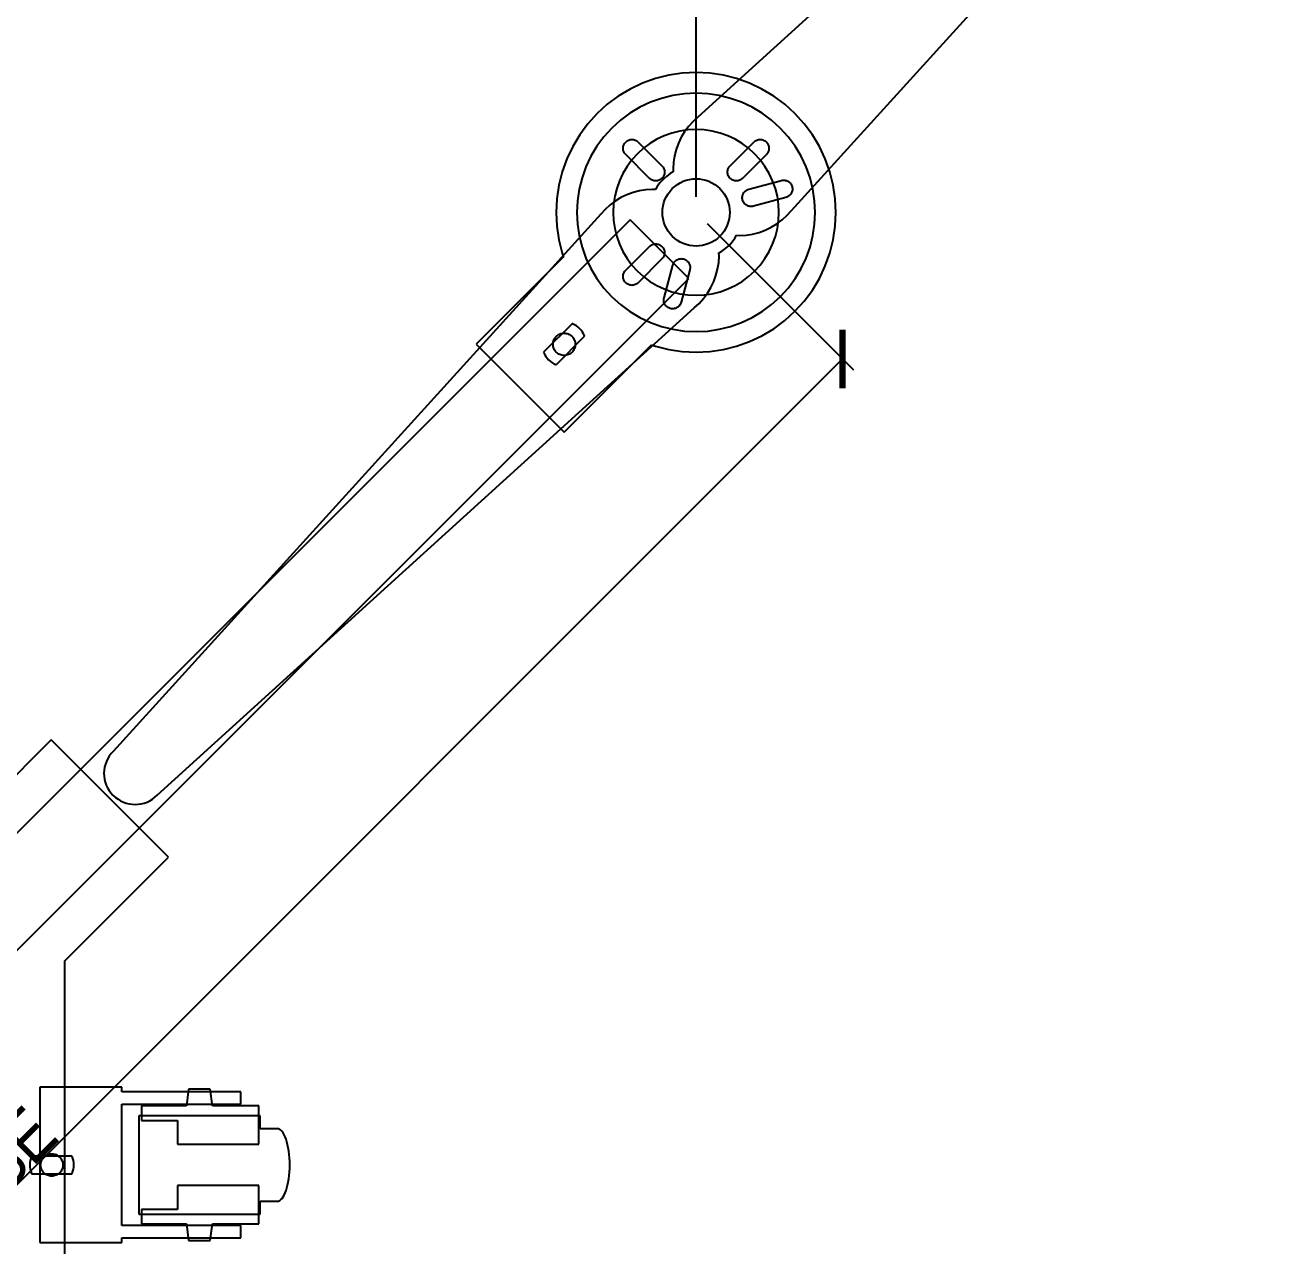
# Model space of a CAD drawing. Header units: millimetres. Extents: x -401 to 2363, y -354 to 1142.
# Drawn here: x 54.4 to 296.3, y 584.4 to 820 of the extents above; entities that cross this region are included whole.
import ezdxf

# ---------------------------------------------------------------- set-up
doc = ezdxf.new("R2010")
doc.units = ezdxf.units.MM
for name, color, linetype in [('CAMERA', 7, 'Continuous'), ('CAMERA_CRADLE', 8, 'Continuous'), ('CAMERA_MOUNT', 8, 'Continuous'), ('DIMS', 2, 'Continuous'), ('HUB', 8, 'Continuous'), ('LEGS', 8, 'Continuous'), ('MOTOR_MOUNTS', 8, 'Continuous'), ('MOTORS', 9, 'Continuous'), ('PINS', 30, 'Continuous'), ('PROPS', 4, 'Continuous'), ('TUBES', 7, 'Continuous')]:
    doc.layers.add(name, color=color, linetype=linetype)
doc.styles.add('OpenSansCondensed-Light', font='OpenSansCondensed-Light.ttf')
doc.dimstyles.new('EZDXF', dxfattribs={"dimtxt": 0.25, "dimasz": 0.175, "dimexe": 0.375, "dimexo": 0.125, "dimgap": 0.1, "dimtad": 1, "dimlfac": 100, "dimzin": 12, "dimdsep": 46, "dimtxsty": 'OpenSansCondensed-Light', "dimblk": 'ARCHTICK', "dimcen": 2.5, "dimazin": 3, "dimtfac": 0.5, "dimtmove": 2, "dimatfit": 3})

# ---------------------------------------------------------------- blocks, each defined once
blk = doc.blocks.new('_ARCHTICK')
at = {"color": 0, "linetype": 'BYBLOCK', "const_width": 0.15}
blk.add_lwpolyline([(-0.5, -0.5), (0.5, 0.5)], dxfattribs=at)

msp = doc.modelspace()

# ---------------------------------------------------------------- linework, layer by layer
at = {"layer": 'CAMERA'}
for p, q in [((99.7064, 609.5), (76.2936, 609.5)), ((76.2936, 609.5), (76.2936, 590.5)), ((99.7064, 607), (99.7064, 609.5)), ((103.035, 607), (99.7064, 607)), ((103.27, 606.96628), (103.035, 607)), ((103.502, 606.86549), (103.27, 606.96628)), ((103.73, 606.69858), (103.502, 606.86549)), ((103.951, 606.46715), (103.73, 606.69858)), ((104.164, 606.17345), (103.951, 606.46715)), ((104.365, 605.82028), (104.164, 606.17345)), ((104.554, 605.41107), (104.365, 605.82028)), ((104.728, 604.94974), (104.554, 605.41107)), ((104.886, 604.44075), (104.728, 604.94974)), ((105.026, 603.88898), (104.886, 604.44075)), ((105.147, 603.29977), (105.026, 603.88898)), ((105.247, 602.67877), (105.147, 603.29977)), ((105.326, 602.03198), (105.247, 602.67877)), ((105.383, 601.36563), (105.326, 602.03198)), ((105.418, 600.68611), (105.383, 601.36563)), ((105.429, 600), (105.418, 600.68611)), ((105.247, 597.32123), (105.326, 597.96802)), ((105.326, 597.96802), (105.383, 598.63437)), ((105.383, 598.63437), (105.418, 599.31389)), ((105.418, 599.31389), (105.429, 600)), ((104.728, 595.05026), (104.886, 595.55925)), ((104.886, 595.55925), (105.026, 596.11102)), ((105.026, 596.11102), (105.147, 596.70023)), ((105.147, 596.70023), (105.247, 597.32123)), ((99.7064, 593), (103.035, 593)), ((99.7064, 590.5), (99.7064, 593)), ((103.035, 593), (103.27, 593.03372)), ((103.27, 593.03372), (103.502, 593.13451)), ((103.502, 593.13451), (103.73, 593.30142)), ((103.73, 593.30142), (103.951, 593.53285)), ((103.951, 593.53285), (104.164, 593.82655)), ((104.164, 593.82655), (104.365, 594.17972)), ((104.365, 594.17972), (104.554, 594.58893)), ((104.554, 594.58893), (104.728, 595.05026)), ((76.2936, 590.5), (99.7064, 590.5))]:
    msp.add_line(p, q, dxfattribs=at)
at = {"layer": 'CAMERA_CRADLE'}
for p, q in [((85.902, 614.6), (85.5024, 611.4)), ((90.098, 614.6), (85.902, 614.6)), ((90.4976, 611.4), (90.098, 614.6)), ((85.5024, 611.4), (76.7886, 611.4)), ((76.7886, 611.4), (76.7886, 609.59999)), ((99.485, 611.4), (90.4976, 611.4)), ((99.485, 604), (99.485, 611.4)), ((76.7886, 609.59999), (76.8228, 609.59999)), ((76.8228, 609.59999), (76.8228, 608.59999)), ((76.8228, 608.59999), (83.7659, 608.59999)), ((83.7659, 608.59999), (83.7659, 604)), ((83.7659, 604), (99.485, 604)), ((99.485, 596), (83.7659, 596)), ((83.7659, 596), (83.7659, 591.40001)), ((99.485, 588.6), (99.485, 596)), ((83.7659, 591.40001), (76.8228, 591.40001)), ((76.8228, 591.40001), (76.8228, 590.40001)), ((76.8228, 590.40001), (76.7886, 590.40001)), ((76.7886, 590.40001), (76.7886, 588.6)), ((76.7886, 588.6), (85.5024, 588.6)), ((85.5024, 588.6), (85.902, 585.4)), ((90.098, 585.4), (90.4976, 588.6)), ((90.4976, 588.6), (99.485, 588.6)), ((85.902, 585.4), (90.098, 585.4))]:
    msp.add_line(p, q, dxfattribs=at)
at = {"layer": 'CAMERA_MOUNT'}
for p, q in [((73, 615), (57.2, 615)), ((57.2, 615), (57.2, 585)), ((73, 614.1), (73, 615)), ((96, 614.1), (73, 614.1)), ((96, 611.7), (96, 614.1)), ((73, 588.3), (73, 611.7)), ((73, 611.7), (96, 611.7)), ((57.35, 600), (57.3604, 600.21072)), ((57.3604, 600.21072), (57.3913, 600.41943)), ((57.3913, 600.41943), (57.4426, 600.6241)), ((57.4426, 600.6241), (57.5137, 600.82277)), ((57.5137, 600.82277), (57.6039, 601.01349)), ((57.6039, 601.01349), (57.7123, 601.19447)), ((57.7123, 601.19447), (57.838, 601.36394)), ((57.838, 601.36394), (57.9797, 601.52028)), ((57.9797, 601.52028), (58.136, 601.66197)), ((58.136, 601.66197), (58.3055, 601.78766)), ((58.3055, 601.78766), (58.4865, 601.89612)), ((58.4865, 601.89612), (58.6772, 601.98633)), ((58.6772, 601.98633), (58.8759, 602.05742)), ((58.8759, 602.05742), (59.0806, 602.10867)), ((59.0806, 602.10867), (59.2893, 602.13963)), ((59.2893, 602.13963), (59.5, 602.14999)), ((59.5, 602.14999), (59.7107, 602.13963)), ((59.7107, 602.13963), (59.9194, 602.10867)), ((59.9194, 602.10867), (60.1241, 602.05742)), ((60.1241, 602.05742), (60.3228, 601.98633)), ((60.3228, 601.98633), (60.5135, 601.89612)), ((60.5135, 601.89612), (60.6945, 601.78766)), ((60.6945, 601.78766), (60.8639, 601.66197)), ((60.8639, 601.66197), (61.0203, 601.52028)), ((61.0203, 601.52028), (61.162, 601.36394)), ((61.162, 601.36394), (61.2877, 601.19447)), ((61.2877, 601.19447), (61.3961, 601.01349)), ((61.3961, 601.01349), (61.4863, 600.82277)), ((61.4863, 600.82277), (61.5574, 600.6241)), ((61.5574, 600.6241), (61.6087, 600.41943)), ((61.6087, 600.41943), (61.6396, 600.21072)), ((61.6396, 600.21072), (61.65, 600)), ((57.3604, 599.78928), (57.35, 600)), ((57.3913, 599.58057), (57.3604, 599.78928)), ((57.4426, 599.3759), (57.3913, 599.58057)), ((57.5137, 599.17723), (57.4426, 599.3759)), ((57.6039, 598.98651), (57.5137, 599.17723)), ((57.7123, 598.80553), (57.6039, 598.98651)), ((57.838, 598.63606), (57.7123, 598.80553)), ((57.9797, 598.47972), (57.838, 598.63606)), ((58.136, 598.33803), (57.9797, 598.47972)), ((58.3055, 598.21234), (58.136, 598.33803)), ((58.4865, 598.10388), (58.3055, 598.21234)), ((58.6772, 598.01367), (58.4865, 598.10388)), ((58.8759, 597.94258), (58.6772, 598.01367)), ((59.0806, 597.89133), (58.8759, 597.94258)), ((59.2893, 597.86037), (59.0806, 597.89133)), ((59.5, 597.85001), (59.2893, 597.86037)), ((59.7107, 597.86037), (59.5, 597.85001)), ((59.9194, 597.89133), (59.7107, 597.86037)), ((60.1241, 597.94258), (59.9194, 597.89133)), ((60.3228, 598.01367), (60.1241, 597.94258)), ((60.5135, 598.10388), (60.3228, 598.01367)), ((60.6945, 598.21234), (60.5135, 598.10388)), ((60.8639, 598.33803), (60.6945, 598.21234)), ((61.0203, 598.47972), (60.8639, 598.33803)), ((61.162, 598.63606), (61.0203, 598.47972)), ((61.2877, 598.80553), (61.162, 598.63606)), ((61.3961, 598.98651), (61.2877, 598.80553)), ((61.4863, 599.17723), (61.3961, 598.98651)), ((61.5574, 599.3759), (61.4863, 599.17723)), ((61.6087, 599.58057), (61.5574, 599.3759)), ((61.6396, 599.78928), (61.6087, 599.58057)), ((61.65, 600), (61.6396, 599.78928)), ((96, 588.3), (73, 588.3)), ((96, 585.9), (96, 588.3)), ((73, 585.9), (96, 585.9)), ((73, 585), (73, 585.9)), ((57.2, 585), (73, 585))]:
    msp.add_line(p, q, dxfattribs=at)
at = {"layer": 'HUB'}
for p, q in [((59.397, 682.0244), (39.3726, 662)), ((82.0244, 659.397), (59.397, 682.0244)), ((62, 639.3726), (82.0244, 659.397)), ((62, 560.6274), (62, 639.3726)), ((57.35, 600), (57.3604, 600.21072)), ((57.3604, 600.21072), (57.3913, 600.41943)), ((57.3913, 600.41943), (57.4426, 600.6241)), ((57.4426, 600.6241), (57.5137, 600.82277)), ((57.5137, 600.82277), (57.6039, 601.01349)), ((57.6039, 601.01349), (57.7123, 601.19447)), ((57.7123, 601.19447), (57.838, 601.36394)), ((57.838, 601.36394), (57.9797, 601.52028)), ((57.9797, 601.52028), (58.136, 601.66197)), ((58.136, 601.66197), (58.3055, 601.78766)), ((58.3055, 601.78766), (58.4865, 601.89612)), ((58.4865, 601.89612), (58.6772, 601.98633)), ((58.6772, 601.98633), (58.8759, 602.05742)), ((58.8759, 602.05742), (59.0806, 602.10867)), ((59.0806, 602.10867), (59.2893, 602.13963)), ((59.2893, 602.13963), (59.5, 602.14999)), ((59.5, 602.14999), (59.7107, 602.13963)), ((59.7107, 602.13963), (59.9194, 602.10867)), ((59.9194, 602.10867), (60.1241, 602.05742)), ((60.1241, 602.05742), (60.3228, 601.98633)), ((60.3228, 601.98633), (60.5135, 601.89612)), ((60.5135, 601.89612), (60.6945, 601.78766)), ((60.6945, 601.78766), (60.8639, 601.66197)), ((60.8639, 601.66197), (61.0203, 601.52028)), ((61.0203, 601.52028), (61.162, 601.36394)), ((61.162, 601.36394), (61.2877, 601.19447)), ((61.2877, 601.19447), (61.3961, 601.01349)), ((61.3961, 601.01349), (61.4863, 600.82277)), ((61.4863, 600.82277), (61.5574, 600.6241)), ((61.5574, 600.6241), (61.6087, 600.41943)), ((61.6087, 600.41943), (61.6396, 600.21072)), ((61.6396, 600.21072), (61.65, 600)), ((57.3604, 599.78928), (57.35, 600)), ((57.3913, 599.58057), (57.3604, 599.78928)), ((57.4426, 599.3759), (57.3913, 599.58057)), ((57.5137, 599.17723), (57.4426, 599.3759)), ((57.6039, 598.98651), (57.5137, 599.17723)), ((57.7123, 598.80553), (57.6039, 598.98651)), ((57.838, 598.63606), (57.7123, 598.80553)), ((57.9797, 598.47972), (57.838, 598.63606)), ((58.136, 598.33803), (57.9797, 598.47972)), ((58.3055, 598.21234), (58.136, 598.33803)), ((58.4865, 598.10388), (58.3055, 598.21234)), ((58.6772, 598.01367), (58.4865, 598.10388)), ((58.8759, 597.94258), (58.6772, 598.01367)), ((59.0806, 597.89133), (58.8759, 597.94258)), ((59.2893, 597.86037), (59.0806, 597.89133)), ((59.5, 597.85001), (59.2893, 597.86037)), ((59.7107, 597.86037), (59.5, 597.85001)), ((59.9194, 597.89133), (59.7107, 597.86037)), ((60.1241, 597.94258), (59.9194, 597.89133)), ((60.3228, 598.01367), (60.1241, 597.94258)), ((60.5135, 598.10388), (60.3228, 598.01367)), ((60.6945, 598.21234), (60.5135, 598.10388)), ((60.8639, 598.33803), (60.6945, 598.21234)), ((61.0203, 598.47972), (60.8639, 598.33803)), ((61.162, 598.63606), (61.0203, 598.47972)), ((61.2877, 598.80553), (61.162, 598.63606)), ((61.3961, 598.98651), (61.2877, 598.80553)), ((61.4863, 599.17723), (61.3961, 598.98651)), ((61.5574, 599.3759), (61.4863, 599.17723)), ((61.6087, 599.58057), (61.5574, 599.3759)), ((61.6396, 599.78928), (61.6087, 599.58057)), ((61.65, 600), (61.6396, 599.78928))]:
    msp.add_line(p, q, dxfattribs=at)
at = {"layer": 'LEGS'}
for p, q in [((177.725, 798.63), (176.305, 797.958)), ((179.203, 799.159), (177.725, 798.63)), ((180.726, 799.54), (179.203, 799.159)), ((182.279, 799.771), (180.726, 799.54)), ((183.848, 799.848), (182.279, 799.771)), ((185.416, 799.771), (183.848, 799.848)), ((186.969, 799.54), (185.416, 799.771)), ((188.492, 799.159), (186.969, 799.54)), ((189.971, 798.63), (188.492, 799.159)), ((191.39, 797.958), (189.971, 798.63)), ((173.697, 796.216), (172.534, 795.161)), ((174.959, 797.151), (173.697, 796.216)), ((176.305, 797.958), (174.959, 797.151)), ((192.737, 797.151), (191.39, 797.958)), ((193.998, 796.216), (192.737, 797.151)), ((195.161, 795.161), (193.998, 796.216)), ((171.48, 793.998), (170.544, 792.737)), ((172.534, 795.161), (171.48, 793.998)), ((196.216, 793.998), (195.161, 795.161)), ((197.151, 792.737), (196.216, 793.998)), ((169.737, 791.39), (169.066, 789.971)), ((170.544, 792.737), (169.737, 791.39)), ((197.958, 791.39), (197.151, 792.737)), ((198.63, 789.971), (197.958, 791.39)), ((169.066, 789.971), (168.537, 788.492)), ((199.159, 788.492), (198.63, 789.971)), ((168.155, 786.969), (167.925, 785.416)), ((168.537, 788.492), (168.155, 786.969)), ((199.54, 786.969), (199.159, 788.492)), ((199.771, 785.416), (199.54, 786.969)), ((167.925, 785.416), (167.848, 783.848)), ((199.848, 783.848), (199.771, 785.416)), ((167.848, 783.848), (167.925, 782.279)), ((167.925, 782.279), (168.155, 780.726)), ((199.54, 780.726), (199.771, 782.279)), ((199.771, 782.279), (199.848, 783.848)), ((168.155, 780.726), (168.537, 779.203)), ((199.159, 779.203), (199.54, 780.726)), ((168.537, 779.203), (169.066, 777.725)), ((169.066, 777.725), (169.737, 776.305)), ((197.958, 776.305), (198.63, 777.725)), ((198.63, 777.725), (199.159, 779.203)), ((169.737, 776.305), (170.544, 774.959)), ((170.544, 774.959), (171.48, 773.697)), ((196.216, 773.697), (197.151, 774.959)), ((197.151, 774.959), (197.958, 776.305)), ((171.48, 773.697), (172.534, 772.534)), ((172.534, 772.534), (173.697, 771.48)), ((193.998, 771.48), (195.161, 772.534)), ((195.161, 772.534), (196.216, 773.697)), ((173.697, 771.48), (174.959, 770.544)), ((174.959, 770.544), (176.305, 769.737)), ((176.305, 769.737), (177.725, 769.066)), ((189.971, 769.066), (191.39, 769.737)), ((191.39, 769.737), (192.737, 770.544)), ((192.737, 770.544), (193.998, 771.48)), ((177.725, 769.066), (179.203, 768.537)), ((179.203, 768.537), (180.726, 768.155)), ((180.726, 768.155), (182.279, 767.925)), ((182.279, 767.925), (183.848, 767.848)), ((183.848, 767.848), (185.416, 767.925)), ((185.416, 767.925), (186.969, 768.155)), ((186.969, 768.155), (188.492, 768.537)), ((188.492, 768.537), (189.971, 769.066))]:
    msp.add_line(p, q, dxfattribs=at)
at = {"layer": 'MOTOR_MOUNTS'}
for p, q in [((181.201, 810.718), (178.58, 810.329)), ((183.848, 810.848), (181.201, 810.718)), ((186.494, 810.718), (183.848, 810.848)), ((189.115, 810.329), (186.494, 810.718)), ((173.515, 808.793), (171.12, 807.66)), ((176.01, 809.685), (173.515, 808.793)), ((178.58, 810.329), (176.01, 809.685)), ((191.685, 809.685), (189.115, 810.329)), ((194.18, 808.793), (191.685, 809.685)), ((196.575, 807.66), (194.18, 808.793)), ((168.847, 806.297), (166.719, 804.719)), ((171.12, 807.66), (168.847, 806.297)), ((198.848, 806.297), (196.575, 807.66)), ((200.976, 804.719), (198.848, 806.297)), ((166.719, 804.719), (164.756, 802.94)), ((202.94, 802.94), (200.976, 804.719)), ((164.756, 802.94), (162.976, 800.976)), ((204.719, 800.976), (202.94, 802.94)), ((161.398, 798.848), (160.036, 796.575)), ((162.976, 800.976), (161.398, 798.848)), ((206.297, 798.848), (204.719, 800.976)), ((207.66, 796.575), (206.297, 798.848)), ((160.036, 796.575), (158.903, 794.18)), ((169.773, 796.222), (169.782, 796.389)), ((169.782, 796.055), (169.773, 796.222)), ((169.782, 796.389), (169.806, 796.554)), ((169.806, 796.554), (169.847, 796.716)), ((169.847, 796.716), (169.903, 796.873)), ((169.903, 796.873), (169.974, 797.023)), ((169.974, 797.023), (170.06, 797.167)), ((170.06, 797.167), (170.159, 797.301)), ((170.159, 797.301), (170.271, 797.424)), ((170.271, 797.424), (170.395, 797.536)), ((170.395, 797.536), (170.529, 797.636)), ((170.529, 797.636), (170.672, 797.721)), ((170.672, 797.721), (170.823, 797.793)), ((170.823, 797.793), (170.98, 797.849)), ((170.98, 797.849), (171.142, 797.889)), ((171.142, 797.889), (171.307, 797.914)), ((171.307, 797.914), (171.473, 797.922)), ((171.473, 797.922), (171.64, 797.914)), ((171.64, 797.914), (171.805, 797.889)), ((171.805, 797.889), (171.967, 797.849)), ((171.967, 797.849), (172.124, 797.793)), ((172.124, 797.793), (172.275, 797.721)), ((172.275, 797.721), (172.418, 797.636)), ((172.418, 797.636), (172.552, 797.536)), ((172.552, 797.536), (172.675, 797.424)), ((172.675, 797.424), (177.272, 792.828)), ((190.424, 792.828), (195.02, 797.424)), ((195.02, 797.424), (195.144, 797.536)), ((195.144, 797.536), (195.278, 797.636)), ((195.278, 797.636), (195.421, 797.721)), ((195.421, 797.721), (195.572, 797.793)), ((195.572, 797.793), (195.729, 797.849)), ((195.729, 797.849), (195.89, 797.889)), ((195.89, 797.889), (196.055, 797.914)), ((196.055, 797.914), (196.222, 797.922)), ((196.222, 797.922), (196.389, 797.914)), ((196.389, 797.914), (196.554, 797.889)), ((196.554, 797.889), (196.716, 797.849)), ((196.716, 797.849), (196.873, 797.793)), ((196.873, 797.793), (197.023, 797.721)), ((197.023, 797.721), (197.167, 797.636)), ((197.167, 797.636), (197.301, 797.536)), ((197.301, 797.536), (197.424, 797.424)), ((197.424, 797.424), (197.536, 797.301)), ((197.536, 797.301), (197.636, 797.167)), ((197.636, 797.167), (197.721, 797.023)), ((197.721, 797.023), (197.793, 796.873)), ((197.793, 796.873), (197.849, 796.716)), ((197.849, 796.716), (197.889, 796.554)), ((197.889, 796.554), (197.914, 796.389)), ((197.914, 796.389), (197.922, 796.222)), ((197.922, 796.222), (197.914, 796.055)), ((208.793, 794.18), (207.66, 796.575)), ((158.903, 794.18), (158.01, 791.685)), ((169.806, 795.89), (169.782, 796.055)), ((169.847, 795.729), (169.806, 795.89)), ((169.903, 795.572), (169.847, 795.729)), ((169.974, 795.421), (169.903, 795.572)), ((170.06, 795.278), (169.974, 795.421)), ((170.159, 795.144), (170.06, 795.278)), ((170.271, 795.02), (170.159, 795.144)), ((174.868, 790.424), (170.271, 795.02)), ((197.424, 795.02), (192.828, 790.424)), ((197.536, 795.144), (197.424, 795.02)), ((197.636, 795.278), (197.536, 795.144)), ((197.721, 795.421), (197.636, 795.278)), ((197.793, 795.572), (197.721, 795.421)), ((197.849, 795.729), (197.793, 795.572)), ((197.889, 795.89), (197.849, 795.729)), ((197.914, 796.055), (197.889, 795.89)), ((209.685, 791.685), (208.793, 794.18)), ((158.01, 791.685), (157.367, 789.115)), ((177.272, 792.828), (177.384, 792.704)), ((177.384, 792.704), (177.483, 792.57)), ((177.483, 792.57), (177.569, 792.427)), ((177.569, 792.427), (177.64, 792.277)), ((177.64, 792.277), (177.696, 792.119)), ((177.696, 792.119), (177.737, 791.958)), ((177.737, 791.958), (177.761, 791.793)), ((177.761, 791.459), (177.737, 791.294)), ((177.761, 791.793), (177.77, 791.626)), ((177.77, 791.626), (177.761, 791.459)), ((189.926, 791.626), (189.934, 791.793)), ((189.934, 791.459), (189.926, 791.626)), ((189.934, 791.793), (189.959, 791.958)), ((189.959, 791.294), (189.934, 791.459)), ((189.959, 791.958), (189.999, 792.119)), ((189.999, 792.119), (190.055, 792.277)), ((190.055, 792.277), (190.127, 792.427)), ((190.127, 792.427), (190.212, 792.57)), ((190.212, 792.57), (190.312, 792.704)), ((190.312, 792.704), (190.424, 792.828)), ((210.329, 789.115), (209.685, 791.685)), ((157.367, 789.115), (156.978, 786.494)), ((174.991, 790.312), (174.868, 790.424)), ((175.125, 790.212), (174.991, 790.312)), ((175.268, 790.127), (175.125, 790.212)), ((175.419, 790.055), (175.268, 790.127)), ((175.576, 789.999), (175.419, 790.055)), ((175.738, 789.959), (175.576, 789.999)), ((175.903, 789.934), (175.738, 789.959)), ((176.07, 789.926), (175.903, 789.934)), ((176.236, 789.934), (176.07, 789.926)), ((176.401, 789.959), (176.236, 789.934)), ((176.563, 789.999), (176.401, 789.959)), ((176.72, 790.055), (176.563, 789.999)), ((176.871, 790.127), (176.72, 790.055)), ((177.014, 790.212), (176.871, 790.127)), ((177.148, 790.312), (177.014, 790.212)), ((177.272, 790.424), (177.148, 790.312)), ((177.384, 790.547), (177.272, 790.424)), ((177.483, 790.681), (177.384, 790.547)), ((177.569, 790.825), (177.483, 790.681)), ((177.64, 790.975), (177.569, 790.825)), ((177.696, 791.132), (177.64, 790.975)), ((177.737, 791.294), (177.696, 791.132)), ((179.724, 788.872), (180.237, 789.252)), ((180.237, 789.252), (180.784, 789.58)), ((180.784, 789.58), (181.36, 789.853)), ((181.36, 789.853), (181.961, 790.068)), ((181.961, 790.068), (182.58, 790.223)), ((182.58, 790.223), (183.211, 790.316)), ((183.211, 790.316), (183.848, 790.348)), ((183.848, 790.348), (184.485, 790.316)), ((184.485, 790.316), (185.116, 790.223)), ((185.116, 790.223), (185.735, 790.068)), ((185.735, 790.068), (186.335, 789.853)), ((186.335, 789.853), (186.912, 789.58)), ((186.912, 789.58), (187.459, 789.252)), ((187.459, 789.252), (187.971, 788.872)), ((189.999, 791.132), (189.959, 791.294)), ((190.055, 790.975), (189.999, 791.132)), ((190.127, 790.825), (190.055, 790.975)), ((190.212, 790.681), (190.127, 790.825)), ((190.312, 790.547), (190.212, 790.681)), ((190.424, 790.424), (190.312, 790.547)), ((190.547, 790.312), (190.424, 790.424)), ((190.681, 790.212), (190.547, 790.312)), ((190.825, 790.127), (190.681, 790.212)), ((190.975, 790.055), (190.825, 790.127)), ((191.132, 789.999), (190.975, 790.055)), ((191.294, 789.959), (191.132, 789.999)), ((191.459, 789.934), (191.294, 789.959)), ((191.626, 789.926), (191.459, 789.934)), ((191.793, 789.934), (191.626, 789.926)), ((191.958, 789.959), (191.793, 789.934)), ((192.119, 789.999), (191.958, 789.959)), ((192.277, 790.055), (192.119, 789.999)), ((192.427, 790.127), (192.277, 790.055)), ((192.57, 790.212), (192.427, 790.127)), ((192.704, 790.312), (192.57, 790.212)), ((192.828, 790.424), (192.704, 790.312)), ((194.033, 788.337), (200.311, 790.019)), ((200.311, 790.019), (200.475, 790.054)), ((200.475, 790.054), (200.64, 790.073)), ((200.64, 790.073), (200.807, 790.076)), ((200.807, 790.076), (200.973, 790.063)), ((200.973, 790.063), (201.137, 790.033)), ((201.137, 790.033), (201.298, 789.987)), ((201.298, 789.987), (201.453, 789.926)), ((201.453, 789.926), (201.601, 789.849)), ((201.601, 789.849), (201.742, 789.759)), ((201.742, 789.759), (201.872, 789.655)), ((201.872, 789.655), (201.992, 789.539)), ((201.992, 789.539), (202.1, 789.412)), ((202.1, 789.412), (202.195, 789.275)), ((202.195, 789.275), (202.276, 789.129)), ((202.276, 789.129), (202.342, 788.976)), ((202.342, 788.976), (202.394, 788.817)), ((210.718, 786.494), (210.329, 789.115)), ((156.978, 786.494), (156.848, 783.848)), ((177.843, 786.335), (178.115, 786.912)), ((178.115, 786.912), (178.443, 787.459)), ((178.443, 787.459), (178.823, 787.971)), ((178.823, 787.971), (179.252, 788.444)), ((179.252, 788.444), (179.724, 788.872)), ((187.971, 788.872), (188.444, 788.444)), ((188.444, 788.444), (188.872, 787.971)), ((188.872, 787.971), (189.252, 787.459)), ((189.252, 787.459), (189.58, 786.912)), ((189.58, 786.912), (189.853, 786.335)), ((192.774, 786.75), (192.787, 786.917)), ((192.777, 786.584), (192.774, 786.75)), ((192.796, 786.418), (192.777, 786.584)), ((192.787, 786.917), (192.817, 787.081)), ((192.817, 787.081), (192.863, 787.241)), ((192.863, 787.241), (192.924, 787.396)), ((192.924, 787.396), (193.001, 787.545)), ((193.001, 787.545), (193.091, 787.685)), ((193.091, 787.685), (193.195, 787.816)), ((193.195, 787.816), (193.311, 787.936)), ((193.311, 787.936), (193.438, 788.043)), ((193.438, 788.043), (193.575, 788.138)), ((193.575, 788.138), (193.721, 788.219)), ((193.721, 788.219), (193.874, 788.286)), ((193.874, 788.286), (194.033, 788.337)), ((201.191, 786.735), (194.913, 785.053)), ((201.35, 786.786), (201.191, 786.735)), ((201.503, 786.852), (201.35, 786.786)), ((201.649, 786.933), (201.503, 786.852)), ((201.786, 787.028), (201.649, 786.933)), ((201.914, 787.136), (201.786, 787.028)), ((202.03, 787.256), (201.914, 787.136)), ((202.133, 787.387), (202.03, 787.256)), ((202.224, 787.527), (202.133, 787.387)), ((202.3, 787.675), (202.224, 787.527)), ((202.361, 787.831), (202.3, 787.675)), ((202.407, 787.991), (202.361, 787.831)), ((202.394, 788.817), (202.429, 788.654)), ((202.437, 788.155), (202.407, 787.991)), ((202.429, 788.654), (202.448, 788.488)), ((202.451, 788.321), (202.437, 788.155)), ((202.448, 788.488), (202.451, 788.321)), ((210.848, 783.848), (210.718, 786.494)), ((177.348, 783.848), (177.379, 784.485)), ((177.379, 784.485), (177.473, 785.116)), ((177.473, 785.116), (177.628, 785.735)), ((177.628, 785.735), (177.843, 786.335)), ((189.853, 786.335), (190.068, 785.735)), ((190.068, 785.735), (190.223, 785.116)), ((190.223, 785.116), (190.316, 784.485)), ((190.316, 784.485), (190.348, 783.848)), ((192.831, 786.255), (192.796, 786.418)), ((192.882, 786.096), (192.831, 786.255)), ((192.948, 785.943), (192.882, 786.096)), ((193.029, 785.797), (192.948, 785.943)), ((193.124, 785.66), (193.029, 785.797)), ((193.232, 785.533), (193.124, 785.66)), ((193.352, 785.417), (193.232, 785.533)), ((193.483, 785.313), (193.352, 785.417)), ((193.623, 785.223), (193.483, 785.313)), ((193.771, 785.146), (193.623, 785.223)), ((193.926, 785.085), (193.771, 785.146)), ((194.087, 785.039), (193.926, 785.085)), ((194.251, 785.009), (194.087, 785.039)), ((194.417, 784.996), (194.251, 785.009)), ((194.584, 784.998), (194.417, 784.996)), ((194.75, 785.017), (194.584, 784.998)), ((194.913, 785.053), (194.75, 785.017)), ((156.848, 783.848), (156.978, 781.201)), ((177.379, 783.211), (177.348, 783.848)), ((177.473, 782.58), (177.379, 783.211)), ((177.628, 781.961), (177.473, 782.58)), ((177.843, 781.36), (177.628, 781.961)), ((190.068, 781.961), (189.853, 781.36)), ((190.223, 782.58), (190.068, 781.961)), ((190.316, 783.211), (190.223, 782.58)), ((190.348, 783.848), (190.316, 783.211)), ((210.718, 781.201), (210.848, 783.848)), ((156.978, 781.201), (157.367, 778.58)), ((178.115, 780.784), (177.843, 781.36)), ((178.443, 780.237), (178.115, 780.784)), ((178.823, 779.724), (178.443, 780.237)), ((179.252, 779.252), (178.823, 779.724)), ((179.724, 778.823), (179.252, 779.252)), ((188.444, 779.252), (187.971, 778.823)), ((188.872, 779.724), (188.444, 779.252)), ((189.252, 780.237), (188.872, 779.724)), ((189.58, 780.784), (189.252, 780.237)), ((189.853, 781.36), (189.58, 780.784)), ((210.329, 778.58), (210.718, 781.201)), ((157.367, 778.58), (158.01, 776.01)), ((170.271, 772.675), (174.868, 777.272)), ((174.868, 777.272), (174.991, 777.384)), ((174.991, 777.384), (175.125, 777.483)), ((175.125, 777.483), (175.268, 777.569)), ((175.268, 777.569), (175.419, 777.64)), ((175.419, 777.64), (175.576, 777.696)), ((175.576, 777.696), (175.738, 777.737)), ((175.738, 777.737), (175.903, 777.761)), ((175.903, 777.761), (176.07, 777.77)), ((176.07, 777.77), (176.236, 777.761)), ((176.236, 777.761), (176.401, 777.737)), ((176.401, 777.737), (176.563, 777.696)), ((176.563, 777.696), (176.72, 777.64)), ((176.72, 777.64), (176.871, 777.569)), ((176.871, 777.569), (177.014, 777.483)), ((177.014, 777.483), (177.148, 777.384)), ((177.148, 777.384), (177.272, 777.272)), ((177.272, 777.272), (177.384, 777.148)), ((177.384, 777.148), (177.483, 777.014)), ((177.483, 777.014), (177.569, 776.871)), ((177.569, 776.871), (177.64, 776.72)), ((180.237, 778.443), (179.724, 778.823)), ((180.784, 778.115), (180.237, 778.443)), ((181.36, 777.843), (180.784, 778.115)), ((181.961, 777.628), (181.36, 777.843)), ((182.58, 777.473), (181.961, 777.628)), ((183.211, 777.379), (182.58, 777.473)), ((183.848, 777.348), (183.211, 777.379)), ((184.485, 777.379), (183.848, 777.348)), ((185.116, 777.473), (184.485, 777.379)), ((185.735, 777.628), (185.116, 777.473)), ((186.335, 777.843), (185.735, 777.628)), ((186.912, 778.115), (186.335, 777.843)), ((187.459, 778.443), (186.912, 778.115)), ((187.971, 778.823), (187.459, 778.443)), ((209.685, 776.01), (210.329, 778.58)), ((158.282, 775.252), (141.421, 758.392)), ((158.01, 776.01), (158.282, 775.252)), ((177.272, 774.868), (172.675, 770.271)), ((177.384, 774.991), (177.272, 774.868)), ((177.483, 775.125), (177.384, 774.991)), ((177.569, 775.268), (177.483, 775.125)), ((177.64, 775.419), (177.569, 775.268)), ((177.64, 776.72), (177.696, 776.563)), ((177.696, 775.576), (177.64, 775.419)), ((177.696, 776.563), (177.737, 776.401)), ((177.737, 775.738), (177.696, 775.576)), ((177.737, 776.401), (177.761, 776.236)), ((177.761, 775.903), (177.737, 775.738)), ((177.761, 776.236), (177.77, 776.07)), ((177.77, 776.07), (177.761, 775.903)), ((179.652, 774.257), (179.76, 774.385)), ((179.76, 774.385), (179.88, 774.501)), ((179.88, 774.501), (180.011, 774.604)), ((180.011, 774.604), (180.151, 774.695)), ((180.151, 774.695), (180.299, 774.771)), ((180.299, 774.771), (180.454, 774.832)), ((180.454, 774.832), (180.615, 774.878)), ((180.615, 774.878), (180.779, 774.908)), ((180.779, 774.908), (180.945, 774.922)), ((180.945, 774.922), (181.112, 774.919)), ((181.112, 774.919), (181.278, 774.9)), ((181.278, 774.9), (181.441, 774.865)), ((181.441, 774.865), (181.6, 774.814)), ((181.6, 774.814), (181.753, 774.747)), ((181.753, 774.747), (181.898, 774.666)), ((181.898, 774.666), (182.036, 774.571)), ((182.036, 774.571), (182.163, 774.463)), ((182.163, 774.463), (182.279, 774.343)), ((208.793, 773.515), (209.685, 776.01)), ((169.806, 771.805), (169.847, 771.967)), ((169.847, 771.967), (169.903, 772.124)), ((169.903, 772.124), (169.974, 772.275)), ((169.974, 772.275), (170.06, 772.418)), ((170.06, 772.418), (170.159, 772.552)), ((170.159, 772.552), (170.271, 772.675)), ((177.676, 767.384), (179.359, 773.663)), ((179.359, 773.663), (179.41, 773.821)), ((179.41, 773.821), (179.476, 773.974)), ((179.476, 773.974), (179.557, 774.12)), ((179.557, 774.12), (179.652, 774.257)), ((182.643, 772.783), (180.961, 766.504)), ((182.279, 774.343), (182.383, 774.213)), ((182.383, 774.213), (182.473, 774.073)), ((182.473, 774.073), (182.549, 773.924)), ((182.549, 773.924), (182.611, 773.769)), ((182.611, 773.769), (182.656, 773.609)), ((182.678, 772.946), (182.643, 772.783)), ((182.656, 773.609), (182.686, 773.444)), ((182.697, 773.111), (182.678, 772.946)), ((182.686, 773.444), (182.7, 773.278)), ((182.7, 773.278), (182.697, 773.111)), ((207.66, 771.12), (208.793, 773.515)), ((169.773, 771.473), (169.782, 771.64)), ((169.782, 771.307), (169.773, 771.473)), ((169.782, 771.64), (169.806, 771.805)), ((169.806, 771.142), (169.782, 771.307)), ((169.847, 770.98), (169.806, 771.142)), ((169.903, 770.823), (169.847, 770.98)), ((169.974, 770.672), (169.903, 770.823)), ((170.06, 770.529), (169.974, 770.672)), ((170.159, 770.395), (170.06, 770.529)), ((170.271, 770.271), (170.159, 770.395)), ((170.395, 770.159), (170.271, 770.271)), ((170.529, 770.06), (170.395, 770.159)), ((170.672, 769.974), (170.529, 770.06)), ((170.823, 769.903), (170.672, 769.974)), ((170.98, 769.847), (170.823, 769.903)), ((171.142, 769.806), (170.98, 769.847)), ((171.307, 769.782), (171.142, 769.806)), ((171.473, 769.773), (171.307, 769.782)), ((171.64, 769.782), (171.473, 769.773)), ((171.805, 769.806), (171.64, 769.782)), ((171.967, 769.847), (171.805, 769.806)), ((172.124, 769.903), (171.967, 769.847)), ((172.275, 769.974), (172.124, 769.903)), ((172.418, 770.06), (172.275, 769.974)), ((172.552, 770.159), (172.418, 770.06)), ((172.675, 770.271), (172.552, 770.159)), ((206.297, 768.847), (207.66, 771.12)), ((177.622, 767.055), (177.641, 767.221)), ((177.641, 767.221), (177.676, 767.384)), ((204.719, 766.719), (206.297, 768.847)), ((177.619, 766.888), (177.622, 767.055)), ((177.633, 766.722), (177.619, 766.888)), ((177.663, 766.558), (177.633, 766.722)), ((177.709, 766.398), (177.663, 766.558)), ((177.77, 766.242), (177.709, 766.398)), ((177.846, 766.094), (177.77, 766.242)), ((177.937, 765.954), (177.846, 766.094)), ((178.04, 765.823), (177.937, 765.954)), ((178.156, 765.703), (178.04, 765.823)), ((178.284, 765.595), (178.156, 765.703)), ((178.421, 765.5), (178.284, 765.595)), ((178.567, 765.419), (178.421, 765.5)), ((178.72, 765.353), (178.567, 765.419)), ((178.878, 765.302), (178.72, 765.353)), ((179.042, 765.267), (178.878, 765.302)), ((179.207, 765.248), (179.042, 765.267)), ((179.374, 765.245), (179.207, 765.248)), ((179.54, 765.259), (179.374, 765.245)), ((179.704, 765.288), (179.54, 765.259)), ((179.865, 765.334), (179.704, 765.288)), ((180.02, 765.396), (179.865, 765.334)), ((180.168, 765.472), (180.02, 765.396)), ((180.309, 765.562), (180.168, 765.472)), ((180.439, 765.666), (180.309, 765.562)), ((180.559, 765.782), (180.439, 765.666)), ((180.667, 765.909), (180.559, 765.782)), ((180.762, 766.046), (180.667, 765.909)), ((180.843, 766.192), (180.762, 766.046)), ((180.909, 766.345), (180.843, 766.192)), ((180.961, 766.504), (180.909, 766.345)), ((200.976, 762.976), (202.94, 764.756)), ((202.94, 764.756), (204.719, 766.719)), ((198.848, 761.398), (200.976, 762.976)), ((156.73, 759.756), (156.872, 759.912)), ((156.872, 759.912), (157.028, 760.054)), ((157.028, 760.054), (157.197, 760.18)), ((157.197, 760.18), (157.378, 760.288)), ((157.378, 760.288), (157.569, 760.378)), ((157.569, 760.378), (157.768, 760.449)), ((157.768, 760.449), (157.972, 760.501)), ((157.972, 760.501), (158.181, 760.532)), ((158.181, 760.532), (158.392, 760.542)), ((158.392, 760.542), (158.603, 760.532)), ((158.603, 760.532), (158.811, 760.501)), ((158.811, 760.501), (159.016, 760.449)), ((159.016, 760.449), (159.215, 760.378)), ((159.215, 760.378), (159.405, 760.288)), ((159.405, 760.288), (159.586, 760.18)), ((159.586, 760.18), (159.756, 760.054)), ((159.756, 760.054), (159.912, 759.912)), ((159.912, 759.912), (160.054, 759.756)), ((194.18, 758.903), (196.575, 760.036)), ((196.575, 760.036), (198.848, 761.398)), ((141.421, 758.392), (158.392, 741.421)), ((156.242, 758.392), (156.252, 758.603)), ((156.252, 758.181), (156.242, 758.392)), ((156.252, 758.603), (156.283, 758.811)), ((156.283, 757.972), (156.252, 758.181)), ((156.283, 758.811), (156.335, 759.016)), ((156.335, 757.768), (156.283, 757.972)), ((156.335, 759.016), (156.406, 759.215)), ((156.406, 757.569), (156.335, 757.768)), ((156.406, 759.215), (156.496, 759.405)), ((156.496, 757.378), (156.406, 757.569)), ((156.496, 759.405), (156.604, 759.586)), ((156.604, 759.586), (156.73, 759.756)), ((158.392, 741.421), (175.252, 758.282)), ((160.054, 759.756), (160.18, 759.586)), ((160.18, 759.586), (160.288, 759.405)), ((160.288, 759.405), (160.378, 759.215)), ((160.378, 757.569), (160.288, 757.378)), ((160.378, 759.215), (160.449, 759.016)), ((160.449, 757.768), (160.378, 757.569)), ((160.449, 759.016), (160.501, 758.811)), ((160.501, 757.972), (160.449, 757.768)), ((160.501, 758.811), (160.532, 758.603)), ((160.532, 758.181), (160.501, 757.972)), ((160.532, 758.603), (160.542, 758.392)), ((160.542, 758.392), (160.532, 758.181)), ((175.252, 758.282), (176.01, 758.01)), ((176.01, 758.01), (178.58, 757.367)), ((189.115, 757.367), (191.685, 758.01)), ((191.685, 758.01), (194.18, 758.903)), ((156.604, 757.197), (156.496, 757.378)), ((156.73, 757.028), (156.604, 757.197)), ((156.872, 756.872), (156.73, 757.028)), ((157.028, 756.73), (156.872, 756.872)), ((157.197, 756.604), (157.028, 756.73)), ((157.378, 756.496), (157.197, 756.604)), ((157.569, 756.406), (157.378, 756.496)), ((157.768, 756.335), (157.569, 756.406)), ((157.972, 756.283), (157.768, 756.335)), ((158.181, 756.252), (157.972, 756.283)), ((158.392, 756.242), (158.181, 756.252)), ((158.603, 756.252), (158.392, 756.242)), ((158.811, 756.283), (158.603, 756.252)), ((159.016, 756.335), (158.811, 756.283)), ((159.215, 756.406), (159.016, 756.335)), ((159.405, 756.496), (159.215, 756.406)), ((159.586, 756.604), (159.405, 756.496)), ((159.756, 756.73), (159.586, 756.604)), ((159.912, 756.872), (159.756, 756.73)), ((160.054, 757.028), (159.912, 756.872)), ((160.18, 757.197), (160.054, 757.028)), ((160.288, 757.378), (160.18, 757.197)), ((178.58, 757.367), (181.201, 756.978)), ((181.201, 756.978), (183.848, 756.848)), ((183.848, 756.848), (186.494, 756.978)), ((186.494, 756.978), (189.115, 757.367))]:
    msp.add_line(p, q, dxfattribs=at)
at = {"layer": 'MOTORS'}
for p, q in [((177.171, 805.857), (175.046, 805.097)), ((179.361, 806.406), (177.171, 805.857)), ((181.593, 806.737), (179.361, 806.406)), ((183.848, 806.848), (181.593, 806.737)), ((186.102, 806.737), (183.848, 806.848)), ((188.335, 806.406), (186.102, 806.737)), ((190.524, 805.857), (188.335, 806.406)), ((192.649, 805.097), (190.524, 805.857)), ((173.006, 804.132), (171.07, 802.972)), ((175.046, 805.097), (173.006, 804.132)), ((194.69, 804.132), (192.649, 805.097)), ((196.626, 802.972), (194.69, 804.132)), ((169.257, 801.627), (167.584, 800.111)), ((171.07, 802.972), (169.257, 801.627)), ((198.439, 801.627), (196.626, 802.972)), ((200.111, 800.111), (198.439, 801.627)), ((167.584, 800.111), (166.069, 798.439)), ((201.627, 798.439), (200.111, 800.111)), ((164.724, 796.626), (163.564, 794.69)), ((166.069, 798.439), (164.724, 796.626)), ((202.972, 796.626), (201.627, 798.439)), ((204.132, 794.69), (202.972, 796.626)), ((163.564, 794.69), (162.599, 792.649)), ((205.097, 792.649), (204.132, 794.69)), ((162.599, 792.649), (161.838, 790.524)), ((205.857, 790.524), (205.097, 792.649)), ((161.838, 790.524), (161.29, 788.335)), ((206.406, 788.335), (205.857, 790.524)), ((161.29, 788.335), (160.959, 786.102)), ((206.737, 786.102), (206.406, 788.335)), ((160.959, 786.102), (160.848, 783.848)), ((206.848, 783.848), (206.737, 786.102)), ((160.848, 783.848), (160.959, 781.593)), ((206.737, 781.593), (206.848, 783.848)), ((160.959, 781.593), (161.29, 779.361)), ((161.29, 779.361), (161.838, 777.171)), ((205.857, 777.171), (206.406, 779.361)), ((206.406, 779.361), (206.737, 781.593)), ((161.838, 777.171), (162.599, 775.046)), ((205.097, 775.046), (205.857, 777.171)), ((162.599, 775.046), (163.564, 773.006)), ((204.132, 773.006), (205.097, 775.046)), ((163.564, 773.006), (164.724, 771.07)), ((202.972, 771.07), (204.132, 773.006)), ((164.724, 771.07), (166.069, 769.257)), ((201.627, 769.257), (202.972, 771.07)), ((166.069, 769.257), (167.584, 767.584)), ((167.584, 767.584), (169.257, 766.069)), ((198.439, 766.069), (200.111, 767.584)), ((200.111, 767.584), (201.627, 769.257)), ((169.257, 766.069), (171.07, 764.724)), ((171.07, 764.724), (173.006, 763.564)), ((194.69, 763.564), (196.626, 764.724)), ((196.626, 764.724), (198.439, 766.069)), ((173.006, 763.564), (175.046, 762.599)), ((175.046, 762.599), (177.171, 761.838)), ((190.524, 761.838), (192.649, 762.599)), ((192.649, 762.599), (194.69, 763.564)), ((177.171, 761.838), (179.361, 761.29)), ((179.361, 761.29), (181.593, 760.959)), ((181.593, 760.959), (183.848, 760.848)), ((183.848, 760.848), (186.102, 760.959)), ((186.102, 760.959), (188.335, 761.29)), ((188.335, 761.29), (190.524, 761.838))]:
    msp.add_line(p, q, dxfattribs=at)
at = {"layer": 'PINS'}
for p, q in [((159.942, 762.346), (154.438, 756.842)), ((160.018, 762.318), (159.942, 762.346)), ((160.395, 762.14), (160.018, 762.318)), ((156.842, 754.438), (162.346, 759.942)), ((160.753, 761.926), (160.395, 762.14)), ((161.088, 761.677), (160.753, 761.926)), ((161.397, 761.397), (161.088, 761.677)), ((161.677, 761.088), (161.397, 761.397)), ((161.926, 760.753), (161.677, 761.088)), ((162.14, 760.395), (161.926, 760.753)), ((162.318, 760.018), (162.14, 760.395)), ((162.346, 759.942), (162.318, 760.018)), ((154.438, 756.842), (154.465, 756.766)), ((154.465, 756.766), (154.644, 756.388)), ((154.644, 756.388), (154.858, 756.031)), ((154.858, 756.031), (155.107, 755.696)), ((155.107, 755.696), (155.387, 755.387)), ((155.387, 755.387), (155.696, 755.107)), ((155.696, 755.107), (156.031, 754.858)), ((156.031, 754.858), (156.388, 754.644)), ((156.388, 754.644), (156.766, 754.465)), ((156.766, 754.465), (156.842, 754.438)), ((55.2705, 600.41656), (55.25, 600)), ((55.3317, 600.82913), (55.2705, 600.41656)), ((55.433, 601.2337), (55.3317, 600.82913)), ((55.5735, 601.6264), (55.433, 601.2337)), ((55.6083, 601.7), (55.5735, 601.6264)), ((63.3917, 601.7), (55.6083, 601.7)), ((63.4265, 601.6264), (63.3917, 601.7)), ((63.567, 601.2337), (63.4265, 601.6264)), ((63.6683, 600.82913), (63.567, 601.2337)), ((63.7295, 600.41656), (63.6683, 600.82913)), ((63.75, 600), (63.7295, 600.41656)), ((55.25, 600), (55.2705, 599.58344)), ((55.2705, 599.58344), (55.3317, 599.17087)), ((55.3317, 599.17087), (55.433, 598.7663)), ((55.433, 598.7663), (55.5735, 598.3736)), ((55.5735, 598.3736), (55.6083, 598.3)), ((55.6083, 598.3), (63.3917, 598.3)), ((63.3917, 598.3), (63.4265, 598.3736)), ((63.4265, 598.3736), (63.567, 598.7663)), ((63.567, 598.7663), (63.6683, 599.17087)), ((63.6683, 599.17087), (63.7295, 599.58344)), ((63.7295, 599.58344), (63.75, 600))]:
    msp.add_line(p, q, dxfattribs=at)
at = {"layer": 'PROPS'}
for p, q in [((287.868, 896.344), (184.212, 802.256)), ((202.256, 784.212), (296.344, 887.868)), ((183.268, 801.398), (182.41, 800.454)), ((184.212, 802.256), (183.268, 801.398)), ((181.647, 799.432), (180.987, 798.342)), ((182.41, 800.454), (181.647, 799.432)), ((180.435, 797.196), (179.996, 796.003)), ((180.987, 798.342), (180.435, 797.196)), ((179.676, 794.776), (179.477, 793.525)), ((179.996, 796.003), (179.676, 794.776)), ((178.848, 791.331), (178.138, 790.805)), ((179.424, 791.676), (178.848, 791.331)), ((179.477, 793.525), (179.402, 792.265)), ((179.402, 792.265), (179.424, 791.676)), ((176.891, 789.557), (176.365, 788.848)), ((177.484, 790.212), (176.891, 789.557)), ((178.138, 790.805), (177.484, 790.212)), ((169.353, 786.709), (168.264, 786.048)), ((170.5, 787.261), (169.353, 786.709)), ((171.692, 787.699), (170.5, 787.261)), ((172.92, 788.019), (171.692, 787.699)), ((174.17, 788.218), (172.92, 788.019)), ((175.431, 788.294), (174.17, 788.218)), ((176.019, 788.272), (175.431, 788.294)), ((176.365, 788.848), (176.019, 788.272)), ((166.297, 784.428), (165.44, 783.483)), ((167.242, 785.285), (166.297, 784.428)), ((168.264, 786.048), (167.242, 785.285)), ((201.398, 783.268), (202.256, 784.212)), ((165.44, 783.483), (71.3515, 679.828)), ((198.342, 780.987), (199.432, 781.647)), ((199.432, 781.647), (200.454, 782.41)), ((200.454, 782.41), (201.398, 783.268)), ((191.331, 778.848), (191.676, 779.424)), ((191.676, 779.424), (192.265, 779.402)), ((192.265, 779.402), (193.525, 779.477)), ((193.525, 779.477), (194.776, 779.676)), ((194.776, 779.676), (196.003, 779.996)), ((196.003, 779.996), (197.196, 780.435)), ((197.196, 780.435), (198.342, 780.987)), ((188.848, 776.365), (189.557, 776.891)), ((189.557, 776.891), (190.212, 777.484)), ((190.212, 777.484), (190.805, 778.138)), ((190.805, 778.138), (191.331, 778.848)), ((188.218, 774.17), (188.294, 775.431)), ((188.272, 776.019), (188.848, 776.365)), ((188.294, 775.431), (188.272, 776.019)), ((187.699, 771.692), (188.019, 772.92)), ((188.019, 772.92), (188.218, 774.17)), ((186.709, 769.353), (187.261, 770.5)), ((187.261, 770.5), (187.699, 771.692)), ((184.428, 766.297), (185.285, 767.242)), ((185.285, 767.242), (186.048, 768.264)), ((186.048, 768.264), (186.709, 769.353)), ((79.828, 671.3515), (183.483, 765.44)), ((183.483, 765.44), (184.428, 766.297)), ((70.0477, 677.8846), (69.8476, 677.3319)), ((70.3008, 678.4155), (70.0477, 677.8846)), ((70.6045, 678.9195), (70.3008, 678.4155)), ((70.9558, 679.3919), (70.6045, 678.9195)), ((71.3515, 679.828), (70.9558, 679.3919)), ((69.6136, 676.1828), (69.582, 675.5974)), ((69.582, 675.5974), (69.6079, 675.0123)), ((69.7024, 676.7628), (69.6136, 676.1828)), ((69.8476, 677.3319), (69.7024, 676.7628)), ((69.6079, 675.0123), (69.691, 674.4331)), ((69.691, 674.4331), (69.8306, 673.8654)), ((69.8306, 673.8654), (70.0253, 673.3147)), ((70.0253, 673.3147), (70.2733, 672.7863)), ((70.2733, 672.7863), (70.5721, 672.2851)), ((70.5721, 672.2851), (70.9188, 671.8162)), ((70.9188, 671.8162), (71.3102, 671.384)), ((71.3102, 671.384), (71.384, 671.3102)), ((71.384, 671.3102), (71.8162, 670.9188)), ((71.8162, 670.9188), (72.2851, 670.5721)), ((72.2851, 670.5721), (72.7863, 670.2733)), ((78.4155, 670.3008), (78.9195, 670.6045)), ((78.9195, 670.6045), (79.3919, 670.9558)), ((79.3919, 670.9558), (79.828, 671.3515)), ((72.7863, 670.2733), (73.3147, 670.0253)), ((73.3147, 670.0253), (73.8654, 669.8306)), ((73.8654, 669.8306), (74.4331, 669.691)), ((74.4331, 669.691), (75.0123, 669.6079)), ((75.0123, 669.6079), (75.5974, 669.582)), ((75.5974, 669.582), (76.1828, 669.6136)), ((76.1828, 669.6136), (76.7628, 669.7024)), ((76.7628, 669.7024), (77.3319, 669.8476)), ((77.3319, 669.8476), (77.8846, 670.0477)), ((77.8846, 670.0477), (78.4155, 670.3008))]:
    msp.add_line(p, q, dxfattribs=at)
at = {"layer": 'TUBES'}
for p, q in [((171.12, 782.434), (16.2634, 627.5772)), ((182.434, 771.12), (171.12, 782.434)), ((27.5772, 616.2634), (182.434, 771.12))]:
    msp.add_line(p, q, dxfattribs=at)

# ---------------------------------------------------------------- dimensions: what is measured, and where the dimension line sits
at = {"layer": 'DIMS'}
msp.add_linear_dim(base=(-183.84776, 1070), p1=(-183.84776, 783.84776), p2=(183.84776, 783.84776), dimstyle='EZDXF', override={"dimtxt": 10, "dimasz": 8, "dimexe": 3, "dimexo": 3, "dimdec": 1, "dimlfac": 1}, dxfattribs=at).render()
msp.add_linear_dim(base=(-155.56349, 387.86797), p1=(-183.84776, 416.15224), p2=(183.84776, 783.84776), angle=45, text='<> WHEELBASE', dimstyle='EZDXF', override={"dimtxt": 10, "dimasz": 8, "dimexe": 3, "dimexo": 3, "dimdec": 1, "dimlfac": 1}, dxfattribs=at).render()

doc.saveas('drawing.dxf')
